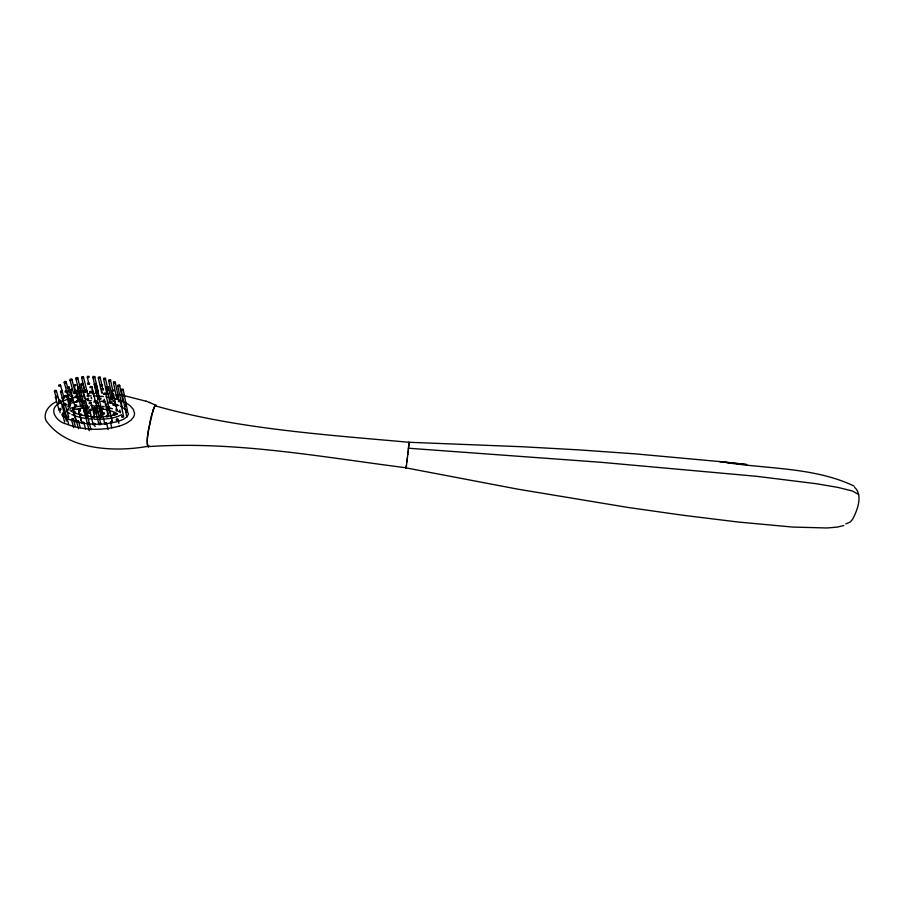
<?xml version="1.0" encoding="UTF-8"?>
<svg xmlns="http://www.w3.org/2000/svg" width="904" height="904" viewBox="0 0 904 904"><rect width="100%" height="100%" fill="white"/><g stroke="black" fill="none" stroke-linecap="round" stroke-linejoin="round"><path stroke-width="1.36" d="M405.986 466.939L405.986 467.876L517.766 489.154L628.404 507.517L683.322 515.303L738.037 522.015L792.718 527.066L826.99 527.981L837.228 527.111L843.805 525.518M405.998 466.78L406.009 467.843L406.212 466.871M405.975 467.153L405.964 467.763C320.649 456.904 234.17 440.643 147.951 446.644A8.113 1.514 -83.3 0 1 147.318 444.169L147.284 443.457M408.89 443.649L408.947 442.395L408.845 444.248M147.408 439.242L147.284 441.875A9.854 1.842 -83.3 0 0 147.284 443.073M408.857 444.079L408.924 442.271L522.794 446.768L579.261 449.909L635.444 453.876L720.906 461.695C764.942 469.278 813.25 466.532 854.257 486.149M408.8 444.779L408.868 444.011M408.755 445.378L408.834 444.418M408.811 444.711L407.139 460.192M408.676 446.248L408.574 447.288M408.359 449.457L408.438 448.644M408.077 452.056L408.179 451.164M407.772 454.802L407.885 453.876M407.342 458.452L407.455 457.56M407.241 459.288L406.517 464.893M406.924 461.831L407.026 461.029M406.484 465.097L406.009 467.843M406.461 465.289L406.19 467.04M408.631 443.593L408.902 442.271C324.253 434.621 236.464 428.903 155.07 405.772C154.256 406.913 153.782 408.258 153.284 409.557M408.676 443.378L408.777 442.791M59.709 409.998L60.116 412.755M153.194 409.84L148.64 429.151A22.114 4.091 -83.3 0 0 147.42 438.813M56.15 401.772C49.392 404.913 42.77 412.665 46.002 420.496C66.67 450.734 116.887 452.305 149.047 446.067M126.097 410.563L126.018 410.642A1.729 1.39 -8 0 0 125.746 411.761L127.193 411.93A1.729 1.39 -8.1 0 0 127.464 410.811L123.136 389.296L121.656 389.127A1.751 1.39 -7.5 0 0 121.373 390.245L126.797 416.902L123.306 419.366M148.957 446.203L148.211 446.745M117.102 397.195L117.023 397.274A1.718 1.367 -8 0 0 116.752 398.381M93.496 423.501L93.575 423.422A1.751 1.401 -9.9 0 0 93.202 424.631L94.66 424.801A1.751 1.401 -10 0 0 94.954 423.671L93.824 423.23M78.083 422.224L78.162 422.145A1.763 1.401 -10.5 0 0 78.467 421.004L77.01 420.835A1.763 1.401 -10.5 0 0 76.693 421.976L81.97 422.97M113.791 382.008L115.26 382.177L118.469 397.444A1.718 1.367 -8 0 1 118.401 398.189M79.089 409.975L79.01 410.054A1.751 1.39 -10 0 0 78.704 411.173L79.077 411.659M84.501 413.117L78.614 390.155L77.122 389.986A1.774 1.401 -9.3 0 0 76.817 391.116L80.818 406.597L82.275 406.766M74.139 411.806L74.06 411.885A1.751 1.39 -10.2 0 0 73.755 413.004L74.603 413.546M62.851 413.004L62.783 413.083A1.763 1.39 -10.7 0 0 62.466 414.213L63.924 414.382A1.763 1.39 -10.8 0 0 64.24 413.252L63.303 412.732M85.439 390.302L85.36 390.381A1.729 1.356 -9 0 0 85.066 391.477L85.292 391.861M79.066 399.218L77.62 399.048L74.139 385.703A1.774 1.379 -9.3 0 1 74.456 384.584L75.936 384.754A1.774 1.379 -9.3 0 1 75.608 385.872L74.173 385.793M78.049 386.957L79.495 387.036L83.032 400.89A1.74 1.379 -9.6 0 1 82.716 402.009L81.27 401.839L77.733 388.076A1.774 1.39 -9.2 0 1 78.049 386.957M65.043 395.568L66.501 395.647L69.71 407.399M58.353 402.856L59.822 403.026A1.751 1.379 -10.6 0 1 59.8 403.602M65.664 382.799L64.263 382.55A1.774 1.379 -9.5 0 1 64.579 381.431L66.026 381.511L69.179 393.229M126.876 416.993L128.504 414.021L126.955 410.71M104.446 399.218L104.288 399.365A1.729 1.367 -8.6 0 0 104.005 400.472L104.299 400.913M58.229 403.941C47.98 410.326 57.336 421.987 65.924 423.886C82.648 430.338 101.576 430.801 118.831 426.259M116.831 419.027L116.582 419.241A1.74 1.401 -8.7 0 0 116.311 420.371L117.757 420.541A1.74 1.401 -8.8 0 0 118.04 419.411L117.102 418.891M106.887 415.399L106.649 415.614A1.74 1.39 -9 0 0 106.356 416.744L107.813 416.913A1.74 1.39 -9.1 0 0 108.107 415.783L104.74 401.026L103.259 400.856A1.774 1.412 -8.7 0 0 102.966 401.997L104.446 402.167A1.774 1.412 -8.7 0 0 104.74 401.026M110.503 401.466L110.265 401.67A1.729 1.379 -8.4 0 0 109.983 402.788L111.429 402.947A1.729 1.379 -8.5 0 0 111.712 401.839L111.644 401.67M62.014 407.207L63.664 406.133M112.503 394.585L112.265 394.788A1.718 1.367 -8.1 0 0 111.983 395.895L112.514 396.427M87.349 417.241L87.598 417.026A1.751 1.39 -10 0 0 87.891 415.896L84.377 401.986L82.908 401.907A1.785 1.412 -9.5 0 0 82.603 403.048L86.298 417.185M58.557 403.692L59.235 403.218M108.005 408.258L107.678 408.529A1.74 1.379 -8.8 0 0 107.395 409.648L108.638 415.151M117.949 398.766L116.74 398.381L113.497 383.126A1.751 1.379 -7.6 0 1 113.791 382.008M66.41 410.1L68.376 409.094M81.812 400.517L83.032 400.89M64.67 403.342L65.89 403.726A1.751 1.379 -10.4 0 1 65.574 404.845L64.715 405.218M71.845 401.399L72.184 401.127A1.751 1.379 -10 0 0 72.489 400.009L71.891 399.466M62.862 397.319L62.523 397.59A1.751 1.367 -10.2 0 0 62.218 398.698L63.336 399.139M121.554 414.766L117.023 416.721M61.02 402.133L63.8 400.766M116.13 411.015L116.548 410.698A1.729 1.379 -8.5 0 0 116.831 409.58L113.52 394.2L112.039 394.031A1.763 1.401 -8.1 0 0 111.746 395.161L113.226 395.33A1.763 1.401 -8.1 0 0 113.508 394.2M100.118 416.202L101.248 416.642A1.751 1.39 -9.4 0 1 100.954 417.772L99.519 417.693L96.039 403.173A1.774 1.412 -9 0 1 96.355 402.031L97.801 402.111L101.248 416.642M80.897 415.783L79.801 415.433M69.348 403.817L70.467 404.246A1.751 1.379 -10.2 0 1 70.15 405.365L69.224 405.738M122.876 419.569L117.814 421.513M79.959 390.754L81.077 391.183A1.729 1.356 -9.3 0 1 80.761 392.279L80.004 392.664M65.687 405.094L67.19 404.461M64.726 400.37L66.625 399.647M93.677 418.134L94.197 417.784A1.751 1.39 -9.7 0 0 94.491 416.654L90.999 402.438L89.541 402.359A1.785 1.412 -9.3 0 0 89.236 403.5L90.728 403.67A1.785 1.412 -9.3 0 0 91.033 402.529M103.564 414.439L104.073 414.088A1.74 1.39 -9.2 0 0 104.367 412.97L103.598 412.416M116.141 404.687L118.899 405.534M97.203 392.279L97.711 391.94A1.729 1.356 -8.7 0 0 98.005 390.844L94.671 376.572L93.202 376.403A1.751 1.379 -8.3 0 0 92.909 377.51L96.265 391.771A1.729 1.356 -8.6 0 1 96.276 391.206M68.817 405.455L68.275 405.704A1.797 1.412 -10.2 0 0 67.958 406.856L69.45 407.026A1.797 1.412 -10.3 0 0 69.766 405.885L68.693 405.207A1.751 1.379 -10.2 0 1 68.693 404.721M85.778 390.076L86.807 390.539A1.729 1.356 -9.1 0 1 86.501 391.647L85.507 391.986M70.941 408.133L72.941 407.534M69.563 403.613L71.631 403.003M116.266 416.959L115.124 417.286M117.023 421.75L106.548 423.739M94.468 425.874L95.327 426.202M72.41 418.563L73.337 418.993L75.427 426.677M86.953 415.377L87.903 415.896M115.881 409.071L116.831 409.58M93.541 416.134L94.491 416.654M114.006 413.331L114.955 413.851A1.74 1.39 -8.7 0 1 114.672 414.97L113.249 414.891A1.74 1.39 -8.7 0 1 113.441 413.772M120.56 411.602L119.701 411.06A1.729 1.39 -8.3 0 1 119.983 409.941M107.158 415.264L108.107 415.783M126.526 410.292L127.475 410.8M98.502 397.534L99.44 398.031A1.774 1.401 -8.7 0 0 99.157 399.127L102.615 413.919A1.74 1.39 -9.1 0 1 102.604 413.433M102.615 393.15L101.711 392.743L98.355 378.132A1.751 1.379 -8.1 0 1 98.66 377.013L100.084 377.092L102.819 389.07M85.394 398.732L84.456 398.223L81.01 384.55A1.763 1.379 -9 0 1 81.326 383.432L82.772 383.511L84.852 391.805M71.405 398.201L72.772 397.862M72.444 402.788L74.885 402.223M114.356 417.478L110.525 418.292M70.433 396.494L72.874 395.918M74.23 407.207L75.518 406.924M73.699 397.658L75.54 397.285M75.699 402.054L76.524 401.896M76.422 406.732L78.332 406.393M78.23 408.834L77.631 408.924A42.556 33.437 -18.1 0 0 77.043 409.037M109.972 418.382L107.96 418.676M94.423 400.416L95.282 400.947L91.835 386.596L90.366 386.426A1.763 1.39 -8.7 0 0 90.061 387.545L91.53 387.726A1.763 1.39 -8.8 0 0 91.835 386.596M69.054 410.201L68.286 409.648A1.751 1.39 -10.3 0 1 68.602 408.529M79.111 408.676A60.195 47.562 -18.7 0 1 87.948 407.964L88.761 407.512A1.74 1.379 -9.6 0 0 89.055 406.393M97.157 390.313L98.005 390.844M79.292 406.258L80.75 406.054M106.954 418.801L105.44 418.97M81.902 396.359L84.603 396.11M99.847 424.213L105.689 423.829M82.705 405.851L83.676 405.76M83.1 401.014L84.739 400.879M104.446 419.049L98.943 419.309M84.479 405.704L87.372 405.546M87.349 393.828L89.733 393.703M92.118 393.579L94.502 393.443M86.818 395.963L91.225 395.839M99.926 422.993L100.694 423.547A1.751 1.401 -9.7 0 1 100.4 424.677L98.965 424.609L95.428 410.043A1.785 1.424 -9.3 0 1 95.745 408.902L97.203 408.981L100.694 423.547M87.982 407.896L87.326 407.433A1.74 1.379 -9.5 0 1 87.609 406.224M100.66 407.263L101.429 407.806A1.74 1.379 -9.1 0 1 101.124 408.924L99.677 408.766A1.74 1.379 -9 0 1 99.745 407.998M81.823 405.094L82.592 405.647A1.751 1.379 -9.8 0 1 82.275 406.755M94.423 406.54L96.683 413.297M60.048 408.371L60.805 408.913M74.535 391.907L75.292 392.449A1.74 1.367 -9.6 0 1 74.975 393.556L73.529 393.387L70.06 380.211A1.763 1.379 -9.2 0 1 70.376 379.092L71.823 379.171L75.292 392.449M88.016 400.709L91.281 400.653M99.022 424.236L94.875 424.225M845.828 523.913L850.042 522.139A29.753 11.345 -83.3 0 0 853.218 518.161C857.58 509.449 862.958 495.098 854.698 487.414M97.948 419.32L93.971 419.23M90.818 405.5L93.349 405.557M93.858 395.862L97.349 395.997M93.225 424.168L89.959 423.976M94.536 400.721L97.756 400.913M111.61 420.981L112.299 421.546A1.74 1.401 -9.1 0 1 112.006 422.676L110.548 422.507A1.74 1.401 -9.1 0 1 110.717 421.558M91.779 389.895L92.457 390.449A1.729 1.356 -8.9 0 1 92.445 391.014M95.033 405.636L97.542 405.828M98.22 396.054L103.395 396.528M92.287 419.128L88.106 418.744M408.484 448.237L601.137 462.306L756.467 476.295L816.47 483.742L838.008 487.425L852.415 491.008L858.608 494.443M88.343 423.829L83.552 423.23M98.502 405.919L99.474 406.02M719.155 461.515L746.874 464.588L720.906 461.695M100.965 401.206L103.35 401.512M118.379 394.765L122.526 395.33M87.383 416.111L89.134 416.337A62.941 48.285 -14.6 0 0 107.938 416.281L109.52 416.009A36.07 27.934 -15.2 0 0 116.684 414.348L117.599 413.976L116.865 413.523M86.321 418.507L81.981 417.761M105.96 396.879L107.655 397.15M102.344 406.393L104.231 406.698M91.767 398.766L91.168 398.223A1.729 1.367 -9 0 1 91.338 397.285M125.102 406.416L124.605 405.975A1.718 1.379 -7.9 0 1 124.854 404.777L126.063 404.551M107.994 410.19L107.384 409.648M80.942 413.829L81.541 414.382A1.751 1.39 -10.2 0 1 81.303 415.422M148.29 446.734C145.454 439.355 149.092 429.954 149.94 422.1A39.403 7.187 -83.3 0 1 151.623 415.004L154.369 406.947L156.189 405.467A8 1.48 -83.5 0 1 156.528 406.382M123.893 395.579L146.414 401.319M109.327 397.444L113.486 398.359M107.248 402.144L111.09 402.992M80.863 417.512L76.512 416.36M77.337 422.01L73.608 420.981M108.853 407.693L112.458 408.732M111.859 403.184L114.164 403.839M115.181 398.8L117.689 399.545M90.762 414.405L90.31 413.885A1.751 1.39 -9.6 0 1 90.615 412.766M155.883 405.241L156.448 406.054M75.665 416.1L71.766 414.597M118.526 399.817L121.769 401.026M72.15 420.507L69.325 419.433M116.401 404.574L117.181 405.161A1.729 1.379 -8.3 0 1 116.887 406.269L115.509 406.28L114.254 400.596M149.375 402.427L156.053 405.331M146.109 401.206L149.668 402.529M75.382 413.184L75.62 413.275A41.03 31.617 -15.4 0 0 76.365 413.546L77.654 413.976A57.11 43.855 -14.8 0 0 86.332 415.942M80.027 409.704L80.467 410.224A1.751 1.39 -10 0 1 80.162 411.343M122.548 401.353L124.085 402.054M116.22 410.167L120.695 412.732M67.958 418.834L68.636 419.14M120.571 406.291L126.051 409.806M67.291 418.518L64.67 417.072M69.992 413.727L66.433 411.207M98.005 399.41L94.321 384.675A1.763 1.379 -8.4 0 1 94.626 383.556L96.106 383.725L99.44 398.031L100.943 398.155A1.774 1.401 -8.8 0 1 100.626 399.297L99.18 399.218M63.8 416.495L61.856 414.936M105.305 404.969L106.514 404.755A1.729 1.379 -8.7 0 0 106.796 403.636M58.331 404.416L58.037 403.975A1.751 1.379 -10.5 0 1 58.014 403.681M70.896 401.286L70.749 401.048A1.74 1.379 -9.9 0 1 70.975 399.93M63.755 397.376L63.981 397.76A1.751 1.367 -10.2 0 1 63.732 398.788M126.119 404.619L126.3 404.935A1.729 1.379 -7.9 0 1 126.085 405.964M108.955 408.371L109.135 408.698A1.74 1.379 -8.8 0 1 108.909 409.727M121.396 390.347L122.842 390.426A1.751 1.39 -7.6 0 0 123.125 389.296M117.87 386.245L119.317 386.324A1.751 1.39 -7.6 0 0 119.599 385.206L118.13 385.025A1.751 1.39 -7.5 0 0 117.848 386.155L122.164 406.924M112.198 391.048L113.644 391.127A1.763 1.39 -8 0 0 113.927 389.997L112.458 389.827A1.763 1.39 -7.9 0 0 112.175 390.946L113.655 397.839M108.073 390.392L105.406 378.29L103.926 378.121A1.751 1.379 -7.9 0 0 103.644 379.228L106.932 394.008L108.378 394.178A1.718 1.367 -8.3 0 0 108.638 393.737M111.124 399.127L108.446 386.946L106.966 386.765A1.763 1.39 -8 0 0 106.672 387.895L109.983 402.788M103.666 379.318L105.101 379.409A1.751 1.379 -7.9 0 0 105.395 378.29M111.633 398.687L110.175 398.607A1.774 1.401 -8.3 0 0 109.881 399.737L111.361 399.907A1.774 1.401 -8.4 0 0 111.655 398.777L111.655 398.777M110.367 414.201L105.666 393.285L104.265 393.037A1.763 1.401 -8.4 0 0 103.892 394.246M92.931 377.612L94.378 377.691A1.751 1.379 -8.3 0 0 94.671 376.572M87.36 377.476L88.795 377.556A1.751 1.379 -8.5 0 0 89.1 376.448L87.631 376.279A1.751 1.379 -8.5 0 0 87.338 377.386L88.863 383.748M104.762 423.931L106.197 423.999A1.751 1.401 -9.4 0 0 106.491 422.869L105.022 422.699A1.751 1.401 -9.4 0 0 104.74 423.829L101.282 409.105A1.785 1.424 -9 0 1 101.587 407.953L103.079 408.122A1.785 1.424 -9.1 0 1 102.762 409.275L101.282 409.105M93.553 401.986L94.976 402.065A1.74 1.379 -9.1 0 0 95.27 400.947M81.077 391.183L77.631 377.635L76.185 377.556A1.763 1.379 -9 0 0 75.879 378.663L78.286 388.087M75.902 378.753L77.349 378.832A1.763 1.379 -9 0 0 77.654 377.725M89.688 410.529L91.146 410.608A1.785 1.424 -9.6 0 0 91.451 409.455L89.959 409.286A1.785 1.424 -9.5 0 0 89.654 410.439L93.191 424.643M84.004 410.405L85.473 410.472A1.785 1.424 -9.8 0 0 85.778 409.331L84.287 409.15A1.785 1.424 -9.7 0 0 83.982 410.303L89.213 430.756M70.083 380.301L71.529 380.381A1.763 1.379 -9.3 0 0 71.845 379.262M83.79 422.304L82.343 422.224A1.763 1.401 -10.3 0 0 82.038 423.366L83.507 423.535A1.763 1.401 -10.4 0 0 83.812 422.394L85.541 429.016M74.817 405.998L76.252 406.065A1.751 1.379 -10 0 0 76.557 404.947L75.1 404.777A1.751 1.379 -9.9 0 0 74.795 405.896L70.67 390.404A1.785 1.401 -9.5 0 1 70.998 389.274L72.478 389.443A1.785 1.39 -9.6 0 1 72.15 390.573L70.67 390.404M60.455 384.991L58.997 384.912A1.774 1.379 -9.8 0 0 58.681 386.031L60.15 386.211A1.774 1.379 -9.9 0 0 60.478 385.081L63.981 397.76M60.591 392.031L62.048 392.11A1.785 1.39 -10 0 0 62.365 390.98L60.884 390.81A1.785 1.39 -10 0 0 60.568 391.94L63.755 403.399M71.891 418.914A1.763 1.401 -10.6 0 0 71.585 420.044L73.043 420.213A1.763 1.401 -10.7 0 0 73.36 419.083M60.624 400.404L59.246 400.235A1.785 1.401 -10.4 0 0 58.839 401.455L60.331 401.636A1.785 1.401 -10.4 0 0 60.647 400.495L66.455 421.106M54.489 391.568L55.946 391.647A1.785 1.39 -10.2 0 0 56.263 390.528L54.782 390.347A1.785 1.39 -10.2 0 0 54.466 391.477L56.602 398.98M55.415 397.308L56.907 397.477A1.785 1.401 -10.4 0 0 57.223 396.347L55.743 396.167A1.785 1.401 -10.4 0 0 55.415 397.308L59.088 410.054L60.489 410.043A1.763 1.39 -10.7 0 0 60.805 408.924M122.786 400.675L121.339 400.506A1.718 1.367 -7.9 0 0 121.068 401.613L122.515 401.783A1.718 1.367 -7.9 0 0 122.786 400.675L119.599 385.206M120.255 400.585L118.774 400.416A1.763 1.412 -8 0 0 118.492 401.557L119.972 401.726A1.774 1.412 -8.1 0 0 120.255 400.585L123.498 416.111A1.74 1.39 -8.5 0 1 123.215 417.23L121.791 417.162A1.729 1.39 -8.4 0 1 122.051 415.942L123.498 416.111M113.497 383.126L114.966 383.296A1.751 1.379 -7.7 0 0 115.26 382.177M112.537 389.488L110.446 379.838L109 379.759A1.751 1.379 -7.7 0 0 108.717 380.866L113.181 401.399M108.706 380.878L110.186 381.047A1.751 1.379 -7.8 0 0 110.469 379.929M118.017 419.32L118.899 423.332M106.672 387.895L108.152 388.065A1.763 1.39 -8.1 0 0 108.435 386.946M108.932 406.54L107.44 406.359A1.774 1.412 -8.7 0 0 107.158 407.512L108.638 407.681A1.774 1.412 -8.7 0 0 108.932 406.54L112.299 421.546M103.892 394.246L105.372 394.415A1.774 1.401 -8.4 0 0 105.666 393.285M98.355 378.132L99.824 378.301A1.751 1.379 -8.1 0 0 100.118 377.183M101.677 392.652L101.711 392.743A1.718 1.356 -8.4 0 1 101.982 391.545M94.321 384.675L95.801 384.844A1.763 1.379 -8.5 0 0 96.095 383.737M97.7 398.98L97.734 399.071A1.729 1.367 -8.8 0 1 97.768 398.223M96.039 403.173L97.53 403.342A1.774 1.412 -9.1 0 0 97.824 402.201M95.428 410.043L96.931 410.224A1.785 1.424 -9.3 0 0 97.225 409.071M88.377 396.901L83.428 376.81L81.948 376.64A1.763 1.379 -8.7 0 0 81.642 377.759L85.055 391.477M93.609 407.105A1.74 1.379 -9.3 0 0 93.44 408.043L94.886 408.212A1.74 1.379 -9.3 0 0 95.18 407.094M81.642 377.759L83.111 377.928A1.763 1.379 -8.8 0 0 83.417 376.821M81.01 384.55L82.49 384.72A1.763 1.379 -9 0 0 82.795 383.601M83.417 391.884L84.897 392.053A1.774 1.401 -9.2 0 0 85.202 390.923L83.801 390.664A1.774 1.401 -9.1 0 0 83.417 391.884L88.863 413.557M77.733 388.076L79.213 388.245A1.774 1.39 -9.3 0 0 79.518 387.127M82.603 403.048L84.095 403.229A1.785 1.412 -9.6 0 0 84.4 402.088M76.817 391.116L78.298 391.285A1.774 1.401 -9.4 0 0 78.614 390.155M80.818 406.597L80.851 406.687A1.74 1.379 -9.7 0 1 81.134 405.478M78.433 409.681L79.936 409.851A1.797 1.412 -10 0 0 80.241 408.698L78.829 408.45A1.785 1.412 -9.9 0 0 78.445 409.681L82.038 423.366M69.009 386.98L67.529 386.799A1.774 1.39 -9.6 0 0 67.212 387.929L68.693 388.098A1.774 1.39 -9.6 0 0 69.009 386.98L72.489 400.009M75.495 411.953L75.529 412.043A1.751 1.39 -10.3 0 1 75.484 412.721M73.077 408.54L74.58 408.71A1.797 1.412 -10.2 0 0 74.885 407.568L73.473 407.308A1.797 1.412 -10.1 0 0 73.088 408.54L78.501 428.711M66.896 391.059L65.416 390.89A1.774 1.39 -9.8 0 0 65.099 392.02L66.58 392.189A1.774 1.39 -9.9 0 0 66.896 391.059L70.478 404.246M71.574 420.044L73.665 427.648M64.964 403.568L63.472 403.399A1.797 1.412 -10.3 0 0 63.156 404.54L64.636 404.721A1.797 1.412 -10.4 0 0 64.964 403.568L68.568 416.541A1.763 1.39 -10.7 0 1 68.241 417.671L66.806 417.603A1.763 1.401 -10.7 0 1 67.099 416.371L68.568 416.541M59.02 409.874L59.054 409.964A1.763 1.39 -10.7 0 1 59.212 408.924M56.274 390.517L59.822 403.026M62.455 414.213L64.692 422.066M63.144 404.54L68.58 423.942M64.263 382.55L69.924 403.421M73.744 413.004L76.23 422.202M78.478 421.004L80.275 427.75M78.704 411.184L81.45 421.761M85.79 409.331L90.976 429.784M93.428 408.043L94.943 414.247M92.784 391.805L93.767 395.862M99.677 408.766L101.135 414.959M106.491 422.869L108.062 429.615M110.548 422.507L111.757 427.818M125.554 402.811A35.346 27.809 -16.7 0 1 130.368 405.964L133.295 409.388L134.493 413.071A10.339 8.147 -15.5 0 1 133.51 417.094L131.001 420.145L127.08 422.891A32.657 25.47 -15.5 0 1 118.819 426.213M116.898 413.501A37.233 29.346 -17.6 0 0 110.808 410.958L109.429 410.506A66.738 52.861 -18.9 0 0 102.446 408.947M91.914 408.02A66.738 52.861 -18.9 0 1 97.96 408.371M71.02 410.585A29.855 23.357 -17.8 0 1 76.512 409.184M74.704 412.891A29.109 22.464 -16 0 1 70.885 411.06M81.27 401.839A1.74 1.379 -9.5 0 1 81.281 401.263M77.62 399.048A1.74 1.367 -9.6 0 1 77.925 397.941M84.456 398.223A1.74 1.367 -9.3 0 1 84.637 397.285M115.452 406.111A1.729 1.379 -8.3 0 1 115.429 405.625M70.06 408.698A1.751 1.39 -10.4 0 1 70.049 409.275M66.523 395.737A1.785 1.401 -10.1 0 1 66.207 396.867L64.715 396.698A1.785 1.401 -10 0 1 65.043 395.568M79.778 415.343A1.751 1.39 -10.1 0 1 80.015 414.303M86.14 416.857A1.751 1.39 -9.9 0 1 86.309 415.908M92.739 417.614A1.751 1.39 -9.7 0 1 92.705 417.219M99.496 417.603A1.74 1.39 -9.4 0 1 99.79 416.473M98.943 424.518A1.751 1.401 -9.7 0 1 99.101 423.558M69.54 394.619A1.74 1.367 -9.9 0 1 69.212 395.624L67.789 395.556A1.74 1.367 -9.8 0 1 67.777 394.89M66.048 381.601A1.774 1.379 -9.6 0 1 65.732 382.72M73.54 393.387A1.74 1.367 -9.5 0 1 73.721 392.46M106.943 394.008A1.718 1.367 -8.2 0 1 107.101 393.082M122.887 394.845L122.808 394.924A1.763 1.401 -7.6 0 0 122.526 396.065L124.006 396.234A1.763 1.401 -7.7 0 0 124.289 395.104L122.887 394.845M114.446 405.274L112.955 405.105A1.774 1.412 -8.4 0 1 113.26 403.964L114.74 404.133A1.774 1.412 -8.4 0 1 114.446 405.274M117.915 395.873L116.435 395.703A1.763 1.401 -7.9 0 1 116.729 394.573L118.209 394.743A1.763 1.401 -7.9 0 1 117.915 395.873M87.937 423.027L87.857 423.106A1.763 1.401 -10.1 0 0 87.552 424.247L89.021 424.417A1.763 1.401 -10.2 0 0 89.315 423.275L87.937 423.027M103.135 389.861L101.689 389.782A1.763 1.39 -8.3 0 1 101.96 388.562L103.44 388.731A1.763 1.39 -8.4 0 1 103.135 389.861M101.033 384.675L100.954 384.754A1.763 1.39 -8.2 0 0 100.66 385.872L102.129 386.042A1.763 1.39 -8.3 0 0 102.423 384.923L101.033 384.675M88.242 399.839L86.761 399.658A1.774 1.401 -9.2 0 1 87.078 398.528L88.558 398.698A1.774 1.401 -9.3 0 1 88.242 399.828M96.412 392.133L96.332 392.212A1.774 1.401 -8.7 0 0 96.027 393.342L97.508 393.511A1.774 1.401 -8.7 0 0 97.813 392.381L96.491 392.053M90.05 391.387L89.971 391.466A1.774 1.401 -8.9 0 0 89.665 392.607L91.146 392.777A1.774 1.401 -8.9 0 0 91.451 391.647L90.05 391.387M76.614 400.619L76.535 400.698A1.785 1.401 -9.7 0 0 76.218 401.839L77.71 402.009A1.785 1.401 -9.8 0 0 78.015 400.867L76.614 400.619M71.676 399.963L70.184 399.783A1.785 1.401 -9.9 0 1 70.501 398.653L71.992 398.822A1.785 1.401 -10 0 1 71.665 399.952M88.14 383.036L88.061 383.115A1.763 1.379 -8.7 0 0 87.767 384.234L89.236 384.403A1.763 1.379 -8.7 0 0 89.53 383.285L88.14 383.036M75.495 396.291L75.416 396.37A1.785 1.401 -9.6 0 0 75.111 397.5L76.591 397.681A1.785 1.401 -9.7 0 0 76.896 396.54L75.495 396.291"/></g></svg>
